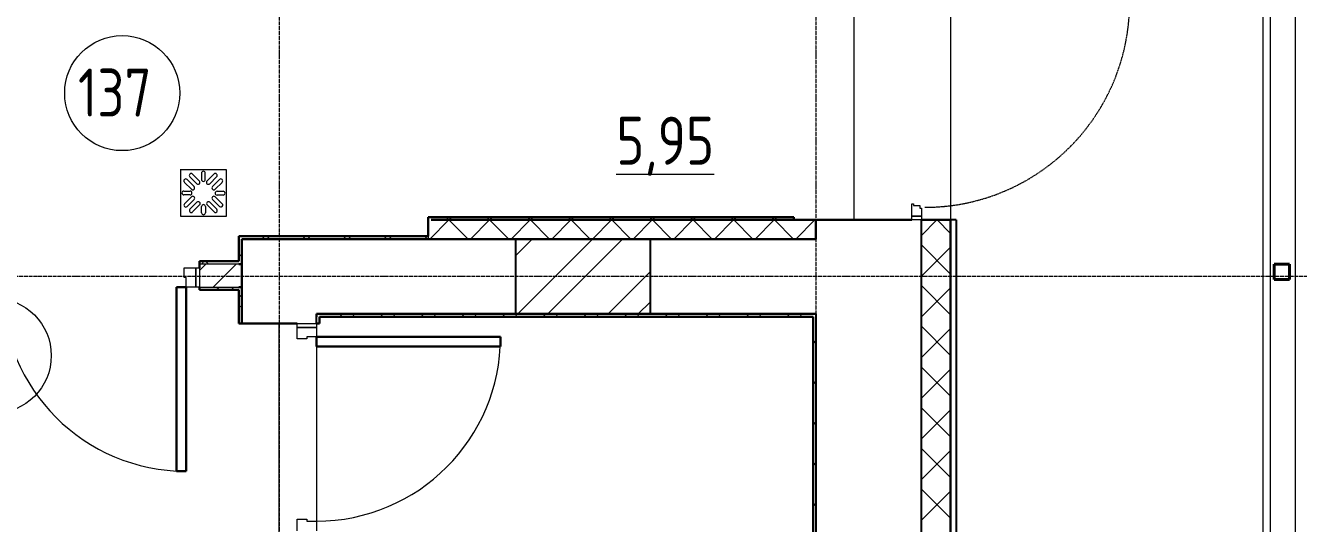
# Model space of a CAD drawing. Header units: millimetres. Extents: x -695119 to 412940, y -249585 to 622758.
# Drawn here: x 35872 to 42511, y -26858 to -24262 of the extents above; entities that cross this region are included whole.
import ezdxf

# ---------------------------------------------------------------- set-up
doc = ezdxf.new("R2010")
doc.units = ezdxf.units.MM
doc.linetypes.add('ADSK_Линия сетки', pattern=[25, 20, -2.5, 0, -2.5])
doc.linetypes.add('ADSK_Штриховая_ш2 п1_5', pattern=[4.5, 3, -1.5])
for name, color, linetype, lineweight in [('Каркас_Импост', 8, 'Continuous', 9), ('Линии', 7, 'Continuous', 9), ('Марки помещений', 8, 'Continuous', 20), ('Монтажный зазор', 8, 'Continuous', 9), ('Несущие колонны', 252, 'Continuous', 18), ('Оси', 252, 'Continuous', 9), ('Открывание', 8, 'ADSK_Штриховая_ш2 п1_5', 9), ('Панель', 252, 'Continuous', 30), ('Перекрытия', 7, 'Continuous', 18), ('Поручни', 8, 'Continuous', 9), ('Стены разрез', 7, 'Continuous', 30), ('Стены штриховка', 7, 'Continuous', 9)]:
    doc.layers.add(name, color=color, linetype=linetype, lineweight=lineweight)
doc.layers.add('Стены', color=194, linetype='Continuous')
doc.styles.add('GOST 2.304 type A_1', font='', dxfattribs={"height": 350})
doc.styles.get('GOST 2.304 type A_1').set_extended_font_data('GOST 2.304 type A')

# ---------------------------------------------------------------- blocks, each defined once
blk = doc.blocks.new('1 этаж')
at = {"layer": 'Каркас_Импост', "color": 251, "true_color": 0x636466}
for p, q in [((-4455.8, -106368.4), (-4447.8, -106368.4)), ((-4455.8, -106432.4), (-4455.8, -106368.4)), ((-4447.8, -106368.4), (-4447.8, -106377.4)), ((-4405.8, -106432.4), (-4455.8, -106432.4)), ((-4447.8, -106377.4), (-4413.8, -106377.4)), ((-4413.8, -106377.4), (-4413.8, -106391.4)), ((-4413.8, -106391.4), (-4405.8, -106391.4)), ((-4405.8, -106391.4), (-4405.8, -106432.4)), ((-8250.8, -106702.4), (-8190.8, -106702.4)), ((-8250.8, -106752.4), (-8250.8, -106702.4)), ((-8240.8, -106752.4), (-8250.8, -106752.4)), ((-8240.8, -106802.4), (-8240.8, -106752.4)), ((-8190.8, -106702.4), (-8190.8, -106802.4)), ((-8190.8, -106802.4), (-8240.8, -106802.4)), ((-7660.8, -107072.4), (-7660.8, -107012.4)), ((-7660.8, -107012.4), (-7560.8, -107012.4)), ((-7560.8, -107012.4), (-7560.8, -107062.4)), ((-7610.8, -107072.4), (-7660.8, -107072.4)), ((-7610.8, -107062.4), (-7610.8, -107072.4)), ((-7560.8, -107062.4), (-7610.8, -107062.4)), ((-7660.8, -108012.4), (-7610.8, -108012.4)), ((-7660.8, -108072.4), (-7660.8, -108012.4)), ((-7610.8, -108012.4), (-7610.8, -108022.4)), ((-7610.8, -108022.4), (-7560.8, -108022.4)), ((-7560.8, -108022.4), (-7560.8, -108072.4))]:
    blk.add_line(p, q, dxfattribs=at)
at = {"layer": 'Линии', "color": 251, "true_color": 0x636466}
for p, q in [((-8030.8, -106191.8), (-8271.5, -106191.8)), ((-8270.8, -106192.4), (-8270.8, -106432.4)), ((-8221.3, -106227.6), (-8185.1, -106263.8)), ((-8171, -106249.7), (-8207.2, -106213.4)), ((-8160.5, -106209), (-8160.5, -106241.4)), ((-8140.5, -106241.4), (-8140.5, -106209)), ((-8095.5, -106213.4), (-8131.8, -106249.7)), ((-8117.6, -106263.8), (-8081.4, -106227.6)), ((-8030.8, -106432.4), (-8030.8, -106191.8)), ((-8252.7, -106301.7), (-8220.3, -106301.9)), ((-8213, -106292.8), (-8249.2, -106256.5)), ((-8235.6, -106241.9), (-8199.4, -106278.1)), ((-8103.3, -106278.1), (-8067.1, -106241.9)), ((-8052.4, -106256.5), (-8088.6, -106292.8)), ((-8220.4, -106321.9), (-8252.8, -106321.7)), ((-8249.2, -106368.2), (-8213, -106332)), ((-8198.8, -106346.1), (-8235.1, -106382.3)), ((-8220.8, -106396.6), (-8184.5, -106360.4)), ((-8117.1, -106360.4), (-8080.8, -106396.6)), ((-8066.6, -106382.3), (-8102.8, -106346.1)), ((-8088.6, -106332), (-8052.4, -106368.2)), ((-8047.2, -106323), (-8079.6, -106322.8)), ((-8079.5, -106302.8), (-8047.1, -106303)), ((-8270.8, -106432.4), (-8030.8, -106432.4)), ((-8170.4, -106374.5), (-8206.6, -106410.8)), ((-8159.9, -106415.1), (-8159.9, -106382.8)), ((-8139.9, -106382.8), (-8139.9, -106415.1)), ((-8095, -106410.8), (-8131.2, -106374.5))]:
    blk.add_line(p, q, dxfattribs=at)
for centre, start, end in [((-8214.2, -106220.5), 45, 225), ((-8150.5, -106209), 0, 180), ((-8088.5, -106220.5), 315, 135), ((-8252.7, -106311.7), 89.62193, 269.62193), ((-8242.7, -106248.9), 45, 225), ((-8220.3, -106311.9), 269.62193, 89.62193), ((-8205.9, -106285.7), 225, 45), ((-8178, -106256.7), 225, 45), ((-8150.5, -106241.4), 180, 0), ((-8124.7, -106256.7), 135, 315), ((-8095.7, -106285.7), 135, 315), ((-8060, -106248.9), 315, 135), ((-8242.1, -106375.3), 135, 315), ((-8205.9, -106339), 315, 135), ((-8177.5, -106367.5), 315, 135), ((-8124.1, -106367.5), 45, 225), ((-8095.7, -106339), 45, 225), ((-8079.5, -106312.8), 89.62193, 269.62193), ((-8059.5, -106375.3), 225, 45), ((-8047.2, -106313), 269.62193, 89.62193), ((-8213.7, -106403.7), 135, 315), ((-8149.9, -106382.8), 0, 180), ((-8149.9, -106415.1), 180, 0), ((-8087.9, -106403.7), 225, 45)]:
    blk.add_arc(centre, 10, start, end, dxfattribs=at)
at = {"layer": 'Марки помещений', "color": 251, "true_color": 0x636466}
for centre in [(-8574.1, -105791.3), (-9244, -107159.8)]:
    blk.add_circle(centre, 300, dxfattribs=at)
at = {"layer": 'Монтажный зазор', "color": 251, "true_color": 0x636466}
for p, q in [((-4455.8, -106432.4), (-4405.8, -106432.4)), ((-4455.8, -106452.4), (-4455.8, -106432.4)), ((-4405.8, -106432.4), (-4405.8, -106452.4)), ((-4405.8, -106452.4), (-4455.8, -106452.4)), ((-8190.8, -106802.4), (-8190.8, -106702.4)), ((-8190.8, -106702.4), (-8170.8, -106702.4)), ((-8170.8, -106702.4), (-8170.8, -106802.4)), ((-8170.8, -106802.4), (-8190.8, -106802.4)), ((-7660.8, -106992.4), (-7560.8, -106992.4)), ((-7660.8, -107012.4), (-7660.8, -106992.4)), ((-7560.8, -107012.4), (-7660.8, -107012.4)), ((-7560.8, -106992.4), (-7560.8, -107012.4))]:
    blk.add_line(p, q, dxfattribs=at)
at = {"layer": 'Несущие колонны', "color": 251, "lineweight": 40, "true_color": 0x636466}
for p, q in [((-2565.8, -106762.4), (-2565.8, -106682.4)), ((-2565.8, -106682.4), (-2485.8, -106682.4)), ((-2485.8, -106682.4), (-2565.8, -106682.4)), ((-2565.8, -106682.4), (-2565.8, -106762.4)), ((-2485.8, -106682.4), (-2485.8, -106762.4)), ((-2485.8, -106762.4), (-2485.8, -106682.4)), ((-2485.8, -106762.4), (-2565.8, -106762.4)), ((-2565.8, -106762.4), (-2485.8, -106762.4))]:
    blk.add_line(p, q, dxfattribs=at)
at = {"layer": 'Оси', "color": 251, "linetype": 'ADSK_Линия сетки', "true_color": 0x636466}
for p, q in [((-7755.8, -96281.4), (-7755.8, -116493.8)), ((-4955.8, -96281.4), (-4955.8, -116493.8)), ((4311.5, -106747.4), (-72628.1, -106747.4))]:
    blk.add_line(p, q, dxfattribs=at)
at = {"layer": 'Открывание', "color": 251, "true_color": 0x636466}
blk.add_arc((-4387.8, -105318.4), 1068, 270, 359.0343, dxfattribs=at)
at = {"layer": 'Панель', "color": 251, "true_color": 0x636466}
for p, q in [((-8290.8, -107762.4), (-8290.8, -106802.4)), ((-8290.8, -106802.4), (-8240.8, -106802.4)), ((-8240.8, -106802.4), (-8240.8, -107762.4)), ((-7560.8, -107062.4), (-6600.8, -107062.4)), ((-7560.8, -107112.4), (-7560.8, -107062.4)), ((-6600.8, -107062.4), (-6600.8, -107112.4)), ((-6600.8, -107112.4), (-7560.8, -107112.4)), ((-8240.8, -107762.4), (-8290.8, -107762.4))]:
    blk.add_line(p, q, dxfattribs=at)
at = {"layer": 'Панель', "color": 251, "lineweight": 9, "true_color": 0x636466}
for centre, start, end in [((-8240.8, -106802.4), 180, 270), ((-7560.8, -107062.4), 270, 0)]:
    blk.add_arc(centre, 960, start, end, dxfattribs=at)
at = {"layer": 'Перекрытия', "color": 251, "true_color": 0x636466}
for p, q in [((-4755.8, -106452.4), (-4755.8, -105252.4)), ((-2453.8, -110282.5), (-2453.8, -105279.4)), ((-4253.8, -105386.4), (-4253.8, -106452.4)), ((-7755.8, -108092.4), (-7755.8, -106992.4)), ((-7560.8, -107112.4), (-7560.8, -108022.4))]:
    blk.add_line(p, q, dxfattribs=at)
at = {"layer": 'Поручни', "color": 251, "true_color": 0x636466}
for p, q in [((-2625.8, -105249.4), (-2625.8, -110394.6)), ((-2585.8, -110394.6), (-2585.8, -105249.4))]:
    blk.add_line(p, q, dxfattribs=at)
at = {"layer": 'Стены', "color": 251, "true_color": 0x636466}
for p, q in [((-4405.8, -108242.4), (-4405.8, -106452.4)), ((-4223.8, -106452.4), (-4253.8, -106452.4)), ((-4223.8, -106452.4), (-4223.8, -108242.4)), ((-6520.7, -106942.4), (-6520.7, -106552.4)), ((-5820.7, -106552.4), (-5820.7, -106942.4)), ((-7560.8, -106992.4), (-7560.8, -106957.4)), ((-4955.8, -106942.4), (-4955.8, -108122.4))]:
    blk.add_line(p, q, dxfattribs=at)
at = {"layer": 'Стены разрез', "color": 251, "true_color": 0x636466}
for p, q in [((-5070.8, -106437.4), (-6978.3, -106437.4)), ((-6978.3, -106437.4), (-6978.3, -106537.4)), ((-4955.8, -106452.4), (-6963.3, -106452.4)), ((-6963.3, -106452.4), (-5070.8, -106452.4)), ((-5070.8, -106452.4), (-5070.8, -106437.4)), ((-4455.8, -106452.4), (-4955.8, -106452.4)), ((-4955.8, -106552.4), (-4955.8, -106452.4)), ((-4405.8, -106452.4), (-4253.8, -106452.4)), ((-4253.8, -108242.4), (-4253.8, -106452.4)), ((-6978.3, -106537.4), (-7965.8, -106537.4)), ((-7965.8, -106537.4), (-7965.8, -106667.4)), ((-7950.8, -106552.4), (-7950.8, -106992.4)), ((-4955.8, -106552.4), (-7950.8, -106552.4)), ((-8170.8, -106667.4), (-8170.8, -106702.4)), ((-7965.8, -106667.4), (-8170.8, -106667.4)), ((-7950.8, -106682.4), (-7965.8, -106682.4)), ((-8170.8, -106802.4), (-8170.8, -106817.4)), ((-8170.8, -106817.4), (-7965.8, -106817.4)), ((-7965.8, -106802.4), (-7950.8, -106802.4)), ((-7965.8, -106817.4), (-7965.8, -106992.4)), ((-7560.8, -106942.4), (-4955.8, -106942.4)), ((-7560.8, -106957.4), (-7560.8, -106942.4)), ((-7545.8, -106957.4), (-4970.8, -106957.4)), ((-7545.8, -106992.4), (-7545.8, -106957.4)), ((-4970.8, -106957.4), (-4970.8, -108107.4)), ((-7965.8, -106992.4), (-7660.8, -106992.4)), ((-7560.8, -106992.4), (-7545.8, -106992.4))]:
    blk.add_line(p, q, dxfattribs=at)
at = {"layer": 'Стены разрез', "color": 251, "linetype": 'Continuous', "lineweight": 9, "true_color": 0x636466}
for p, q in [((-6970.4, -106552.4), (-6870.4, -106452.4)), ((-6869.6, -106452.4), (-6884.6, -106437.4)), ((-6870.4, -106452.4), (-6855.4, -106437.4)), ((-6769.6, -106552.4), (-6869.6, -106452.4)), ((-6758.3, -106552.4), (-6658.3, -106452.4)), ((-6657.5, -106452.4), (-6672.5, -106437.4)), ((-6658.3, -106452.4), (-6643.3, -106437.4)), ((-6557.5, -106552.4), (-6657.5, -106452.4)), ((-6546.2, -106552.4), (-6446.2, -106452.4)), ((-6445.4, -106452.4), (-6460.4, -106437.4)), ((-6446.2, -106452.4), (-6431.2, -106437.4)), ((-6345.4, -106552.4), (-6445.4, -106452.4)), ((-6334, -106552.4), (-6234, -106452.4)), ((-6233.3, -106452.4), (-6248.3, -106437.4)), ((-6234, -106452.4), (-6219, -106437.4)), ((-6133.3, -106552.4), (-6233.3, -106452.4)), ((-6121.9, -106552.4), (-6021.9, -106452.4)), ((-6021.1, -106452.4), (-6036.1, -106437.4)), ((-6021.9, -106452.4), (-6006.9, -106437.4)), ((-5921.1, -106552.4), (-6021.1, -106452.4)), ((-5909.8, -106552.4), (-5809.8, -106452.4)), ((-5809, -106452.4), (-5824, -106437.4)), ((-5809.8, -106452.4), (-5794.8, -106437.4)), ((-5709, -106552.4), (-5809, -106452.4)), ((-5697.7, -106552.4), (-5597.7, -106452.4)), ((-5596.9, -106452.4), (-5611.9, -106437.4)), ((-5597.7, -106452.4), (-5582.7, -106437.4)), ((-5496.9, -106552.4), (-5596.9, -106452.4)), ((-5485.5, -106552.4), (-5385.5, -106452.4)), ((-5384.7, -106452.4), (-5399.7, -106437.4)), ((-5385.5, -106452.4), (-5370.5, -106437.4)), ((-5284.7, -106552.4), (-5384.7, -106452.4)), ((-5273.4, -106552.4), (-5173.4, -106452.4)), ((-5172.6, -106452.4), (-5187.6, -106437.4)), ((-5173.4, -106452.4), (-5158.4, -106437.4)), ((-5072.6, -106552.4), (-5172.6, -106452.4)), ((-5061.3, -106552.4), (-4961.3, -106452.4)), ((-4955.8, -106457), (-4960.5, -106452.4)), ((-4405.8, -106533.3), (-4326.9, -106454.4)), ((-4255.8, -106520.6), (-4322.1, -106454.4)), ((-7830.3, -106552.4), (-7845.3, -106537.4)), ((-7819, -106552.4), (-7804, -106537.4)), ((-7618.2, -106552.4), (-7633.2, -106537.4)), ((-7606.8, -106552.4), (-7591.8, -106537.4)), ((-7406, -106552.4), (-7421, -106537.4)), ((-7394.7, -106552.4), (-7379.7, -106537.4)), ((-7193.9, -106552.4), (-7208.9, -106537.4)), ((-7182.6, -106552.4), (-7167.6, -106537.4)), ((-6981.8, -106552.4), (-6996.8, -106537.4)), ((-6520.7, -106637.4), (-6435.7, -106552.4)), ((-6520.7, -106637.4), (-6435.7, -106552.4)), ((-6511.4, -106942.4), (-6121.4, -106552.4)), ((-6511.4, -106942.4), (-6121.4, -106552.4)), ((-6354.2, -106942.4), (-5964.2, -106552.4)), ((-6354.2, -106942.4), (-5964.2, -106552.4)), ((-7950.8, -106644), (-7965.8, -106629)), ((-4255.8, -106732.8), (-4405.8, -106582.8)), ((-4405.8, -106745.4), (-4255.8, -106595.4)), ((-8170.8, -106715.9), (-8137.2, -106682.4)), ((-8161.1, -106682.4), (-8146.1, -106667.4)), ((-8124.6, -106682.4), (-8139.6, -106667.4)), ((-8100.1, -106802.4), (-7980.1, -106682.4)), ((-6039.9, -106942.4), (-5820.7, -106723.1)), ((-6039.9, -106942.4), (-5820.7, -106723.1)), ((-4255.8, -106766.8), (-4253.8, -106766.8)), ((-8084, -106817.4), (-8069, -106802.4)), ((-7989.6, -106817.4), (-8004.6, -106802.4)), ((-4255.8, -106944.9), (-4405.8, -106794.9)), ((-4405.8, -106957.6), (-4255.8, -106807.6)), ((-7950.8, -106856.1), (-7965.8, -106841.1)), ((-7965.8, -106911.3), (-7950.8, -106896.3)), ((-5882.8, -106942.4), (-5820.7, -106880.3)), ((-5882.8, -106942.4), (-5820.7, -106880.3)), ((-4253.8, -106889.4), (-4255.8, -106892.9)), ((-7425.3, -106957.4), (-7440.3, -106942.4)), ((-7375.4, -106957.4), (-7360.4, -106942.4)), ((-7213.2, -106957.4), (-7228.2, -106942.4)), ((-7163.3, -106957.4), (-7148.3, -106942.4)), ((-7001, -106957.4), (-7016, -106942.4)), ((-6951.2, -106957.4), (-6936.2, -106942.4)), ((-6788.9, -106957.4), (-6803.9, -106942.4)), ((-6739, -106957.4), (-6724, -106942.4)), ((-6576.8, -106957.4), (-6591.8, -106942.4)), ((-6526.9, -106957.4), (-6511.9, -106942.4)), ((-6364.6, -106957.4), (-6379.6, -106942.4)), ((-6314.8, -106957.4), (-6299.8, -106942.4)), ((-6152.5, -106957.4), (-6167.5, -106942.4)), ((-6102.7, -106957.4), (-6087.7, -106942.4)), ((-5940.4, -106957.4), (-5955.4, -106942.4)), ((-5890.5, -106957.4), (-5875.5, -106942.4)), ((-5728.3, -106957.4), (-5743.3, -106942.4)), ((-5678.4, -106957.4), (-5663.4, -106942.4)), ((-5516.1, -106957.4), (-5531.1, -106942.4)), ((-5466.3, -106957.4), (-5451.3, -106942.4)), ((-5304, -106957.4), (-5319, -106942.4)), ((-5254.1, -106957.4), (-5239.1, -106942.4)), ((-5091.9, -106957.4), (-5106.9, -106942.4)), ((-5042, -106957.4), (-5027, -106942.4)), ((-4255.8, -107157), (-4405.8, -107007)), ((-4405.8, -107169.7), (-4255.8, -107019.7)), ((-4255.8, -106970), (-4253.8, -106970)), ((-4955.8, -107093.4), (-4970.8, -107078.4)), ((-4970.8, -107098.3), (-4955.8, -107083.3)), ((-4255.8, -107369.2), (-4405.8, -107219.2)), ((-4405.8, -107381.8), (-4255.8, -107231.8)), ((-4955.8, -107305.6), (-4970.8, -107290.6)), ((-4970.8, -107310.4), (-4955.8, -107295.4)), ((-4255.8, -107274.8), (-4253.8, -107274.8)), ((-4255.8, -107581.3), (-4405.8, -107431.3)), ((-4405.8, -107594), (-4255.8, -107444)), ((-4955.8, -107517.7), (-4970.8, -107502.7)), ((-4970.8, -107522.6), (-4955.8, -107507.6)), ((-4255.8, -107793.4), (-4405.8, -107643.4)), ((-4405.8, -107806.1), (-4255.8, -107656.1)), ((-4955.8, -107729.8), (-4970.8, -107714.8)), ((-4970.8, -107734.7), (-4955.8, -107719.7)), ((-4253.8, -107702.2), (-4255.8, -107705.7)), ((-4255.8, -108005.6), (-4405.8, -107855.6)), ((-4405.8, -108018.2), (-4255.8, -107868.2)), ((-4255.8, -107884.4), (-4253.8, -107884.4)), ((-4955.8, -107942), (-4970.8, -107927)), ((-4970.8, -107946.8), (-4955.8, -107931.8))]:
    blk.add_line(p, q, dxfattribs=at)
at = {"layer": 'Стены штриховка', "color": 251, "true_color": 0x636466}
for p, q in [((-4255.8, -106454.4), (-4405.8, -106454.4)), ((-4255.8, -108240.4), (-4255.8, -106454.4)), ((-6978.3, -106537.4), (-6978.3, -106552.4)), ((-7965.8, -106682.4), (-8170.8, -106682.4)), ((-8170.8, -106802.4), (-7965.8, -106802.4))]:
    blk.add_line(p, q, dxfattribs=at)
at = {"layer": 'Марки помещений', "color": 251, "true_color": 0x636466, "style": 'GOST 2.304 type A_1'}
for s, p in [('137', (-8804.5, -105913.6)), ('%%U5,95', (-5997.1, -106164.4))]:
    blk.add_text(s, height=250, dxfattribs=at).set_placement(p)

msp = doc.modelspace()

# ---------------------------------------------------------------- block references
msp.add_blockref('1 этаж', (44950.089, 81176.937))

doc.saveas('drawing.dxf')
